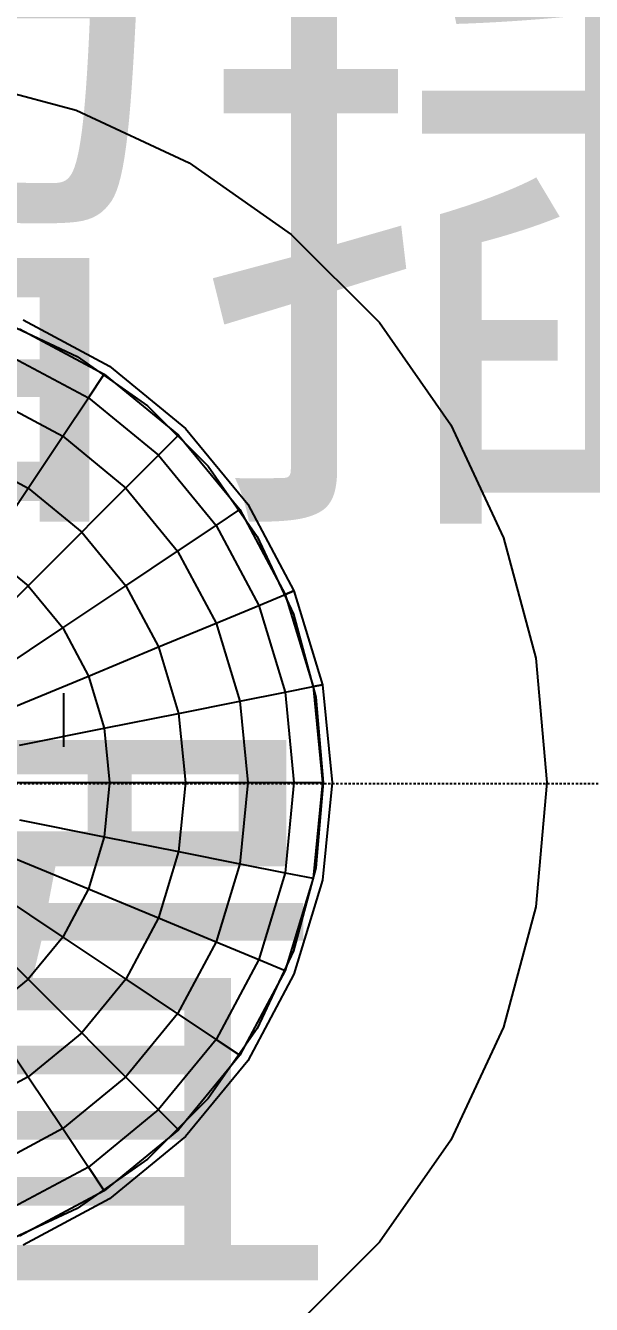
# Model space of a CAD drawing. Extents: x 11992 to 29481, y -6727 to 6811.
# Drawn here: x 14710.5 to 14742.1, y 3801.4 to 3872.9 of the extents above; entities that cross this region are included whole.
import ezdxf

# ---------------------------------------------------------------- set-up
doc = ezdxf.new("R2010")
doc.units = 0
doc.header["$MEASUREMENT"] = 0
doc.linetypes.add('DASHED', pattern=[19.05, 12.7, -6.35])
doc.layers.get('0').update_dxf_attribs({"color": 8, "linetype": 'CONTINUOUS'})
for name, color, linetype in [('DQ-BEAM-DASH', 8, 'DASHED'), ('zoylight 0装饰灯', 6, 'CONTINUOUS'), ('zoylight 5回路', 4, 'CONTINUOUS')]:
    doc.layers.add(name, color=color, linetype=linetype)
doc.styles.get("Standard").update_dxf_attribs({"font": 'arial.ttf'})

# ---------------------------------------------------------------- blocks, each defined once
blk = doc.blocks.new('MB-B')
at = {"layer": 'DQ-BEAM-DASH', "ltscale": 0.01}
blk.add_line((-15700, 8200), (-11400, 8200), dxfattribs=at)

msp = doc.modelspace()

# ---------------------------------------------------------------- linework, layer by layer
for p, q in [((14706.564, 3869.991, -98.926), (14713.299, 3868.186, -98.926)), ((14706.564, 3869.991, -81.926), (14713.299, 3868.186, -81.926)), ((14713.299, 3868.186, -98.926), (14713.299, 3868.186, -81.926)), ((14713.299, 3868.186, -98.926), (14719.618, 3865.239, -98.926)), ((14713.299, 3868.186, -81.926), (14719.618, 3865.239, -81.926)), ((14719.618, 3865.239, -98.926), (14719.618, 3865.239, -81.926)), ((14719.618, 3865.239, -98.926), (14725.33, 3861.24, -98.926)), ((14719.618, 3865.239, -81.926), (14725.33, 3861.24, -81.926)), ((14725.33, 3861.24, -98.926), (14725.33, 3861.24, -81.926)), ((14725.33, 3861.24, -98.926), (14730.26, 3856.31, -98.926)), ((14725.33, 3861.24, -81.926), (14730.26, 3856.31, -81.926)), ((14709.024, 3856.44, -260.926), (14713.368, 3854.414, -260.926)), ((14709.024, 3856.44, -98.926), (14713.368, 3854.414, -98.926)), ((14710.332, 3856.467, -1612.927), (14715.173, 3853.88, -1612.927)), ((14730.26, 3856.31, -98.926), (14730.26, 3856.31, -81.926)), ((14730.26, 3856.31, -98.926), (14734.259, 3850.598, -98.926)), ((14730.26, 3856.31, -81.926), (14734.259, 3850.598, -81.926)), ((14710.126, 3855.97, -1618.39), (14714.874, 3853.432, -1618.39)), ((14710.126, 3855.97, -1607.465), (14714.874, 3853.432, -1607.465)), ((14709.517, 3854.498, -1602.212), (14713.989, 3852.108, -1602.212)), ((14713.368, 3854.414, -260.926), (14713.368, 3854.414, -98.926)), ((14713.368, 3854.414, -260.926), (14717.295, 3851.664, -260.926)), ((14713.368, 3854.414, -98.926), (14717.295, 3851.664, -98.926)), ((14713.989, 3852.108, -1602.212), (14714.874, 3853.432, -1607.465)), ((14714.874, 3853.432, -1607.465), (14714.874, 3853.432, -1618.39)), ((14714.874, 3853.432, -1607.465), (14719.036, 3850.017, -1607.465)), ((14714.874, 3853.432, -1618.39), (14719.036, 3850.017, -1618.39)), ((14715.173, 3853.88, -1612.927), (14719.416, 3850.397, -1612.927)), ((14708.527, 3852.108, -1597.371), (14712.552, 3849.956, -1597.371)), ((14712.552, 3849.956, -1597.371), (14713.989, 3852.108, -1602.212)), ((14713.989, 3852.108, -1602.212), (14717.909, 3848.891, -1602.212)), ((14717.295, 3851.664, -260.926), (14717.295, 3851.664, -98.926)), ((14717.295, 3851.664, -260.926), (14720.685, 3848.275, -260.926)), ((14717.295, 3851.664, -98.926), (14720.685, 3848.275, -98.926)), ((14734.259, 3850.598, -98.926), (14734.259, 3850.598, -81.926)), ((14734.259, 3850.598, -98.926), (14737.206, 3844.279, -98.926)), ((14734.259, 3850.598, -81.926), (14737.206, 3844.279, -81.926)), ((14703.48, 3834.461, -1585.465), (14719.036, 3850.017, -1607.465)), ((14710.617, 3847.061, -1593.128), (14712.552, 3849.956, -1597.371)), ((14712.552, 3849.956, -1597.371), (14716.08, 3847.061, -1597.371)), ((14719.036, 3850.017, -1607.465), (14719.036, 3850.017, -1618.39)), ((14719.036, 3850.017, -1607.465), (14722.451, 3845.856, -1607.465)), ((14719.036, 3850.017, -1618.39), (14722.451, 3845.856, -1618.39)), ((14719.416, 3850.397, -1612.927), (14722.899, 3846.154, -1612.927)), ((14707.194, 3848.891, -1593.128), (14710.617, 3847.061, -1593.128)), ((14717.909, 3848.891, -1602.212), (14721.127, 3844.97, -1602.212)), ((14720.685, 3848.275, -260.926), (14720.685, 3848.275, -98.926)), ((14720.685, 3848.275, -260.926), (14723.434, 3844.348, -260.926)), ((14720.685, 3848.275, -98.926), (14723.434, 3844.348, -98.926)), ((14708.26, 3843.533, -1589.646), (14710.617, 3847.061, -1593.128)), ((14710.617, 3847.061, -1593.128), (14713.617, 3844.599, -1593.128)), ((14716.08, 3847.061, -1597.371), (14718.975, 3843.533, -1597.371)), ((14721.127, 3844.97, -1602.212), (14722.451, 3845.856, -1607.465)), ((14722.451, 3845.856, -1607.465), (14722.451, 3845.856, -1618.39)), ((14722.451, 3845.856, -1607.465), (14724.989, 3841.108, -1607.465)), ((14722.451, 3845.856, -1618.39), (14724.989, 3841.108, -1618.39)), ((14722.899, 3846.154, -1612.927), (14725.486, 3841.314, -1612.927)), ((14718.975, 3843.533, -1597.371), (14721.127, 3844.97, -1602.212)), ((14721.127, 3844.97, -1602.212), (14723.517, 3840.498, -1602.212)), ((14713.617, 3844.599, -1593.128), (14716.08, 3841.598, -1593.128)), ((14723.434, 3844.348, -260.926), (14723.434, 3844.348, -98.926)), ((14723.434, 3844.348, -260.926), (14725.46, 3840.004, -260.926)), ((14723.434, 3844.348, -98.926), (14725.46, 3840.004, -98.926)), ((14737.206, 3844.279, -98.926), (14737.206, 3844.279, -81.926)), ((14737.206, 3844.279, -98.926), (14739.011, 3837.544, -98.926)), ((14737.206, 3844.279, -81.926), (14739.011, 3837.544, -81.926)), ((14708.26, 3843.533, -1589.646), (14710.617, 3841.598, -1589.646)), ((14716.08, 3841.598, -1593.128), (14718.975, 3843.533, -1597.371)), ((14718.975, 3843.533, -1597.371), (14721.127, 3839.508, -1597.371)), ((14710.617, 3841.598, -1589.646), (14712.552, 3839.241, -1589.646)), ((14712.552, 3839.241, -1589.646), (14716.08, 3841.598, -1593.128)), ((14716.08, 3841.598, -1593.128), (14717.909, 3838.176, -1593.128)), ((14724.989, 3841.108, -1607.465), (14725.486, 3841.314, -1612.927)), ((14725.486, 3841.314, -1612.927), (14724.989, 3841.108, -1618.39)), ((14725.486, 3841.314, -1612.927), (14727.079, 3836.061, -1612.927)), ((14723.517, 3840.498, -1602.212), (14724.989, 3841.108, -1607.465)), ((14724.989, 3841.108, -1607.465), (14726.552, 3835.956, -1607.465)), ((14724.989, 3841.108, -1618.39), (14726.552, 3835.956, -1618.39)), ((14721.127, 3839.508, -1597.371), (14723.517, 3840.498, -1602.212)), ((14723.517, 3840.498, -1602.212), (14724.989, 3835.645, -1602.212)), ((14725.46, 3840.004, -260.926), (14725.46, 3840.004, -98.926)), ((14725.46, 3840.004, -260.926), (14726.701, 3835.374, -260.926)), ((14725.46, 3840.004, -98.926), (14726.701, 3835.374, -98.926)), ((14708.527, 3836.551, -1587.058), (14712.552, 3839.241, -1589.646)), ((14712.552, 3839.241, -1589.646), (14713.989, 3836.551, -1589.646)), ((14717.909, 3838.176, -1593.128), (14721.127, 3839.508, -1597.371)), ((14721.127, 3839.508, -1597.371), (14722.451, 3835.14, -1597.371)), ((14713.989, 3836.551, -1589.646), (14717.909, 3838.176, -1593.128)), ((14717.909, 3838.176, -1593.128), (14719.036, 3834.461, -1593.128)), ((14739.011, 3837.544, -98.926), (14739.011, 3837.544, -81.926)), ((14739.011, 3837.544, -98.926), (14739.618, 3830.598, -98.926)), ((14739.011, 3837.544, -81.926), (14739.618, 3830.598, -81.926)), ((14709.517, 3834.699, -1587.058), (14713.989, 3836.551, -1589.646)), ((14713.989, 3836.551, -1589.646), (14714.874, 3833.633, -1589.646)), ((14712.618, 3832.598, -1504.927), (14712.618, 3835.598, -1504.927)), ((14712.618, 3832.598, -404.926), (14712.618, 3835.598, -404.926)), ((14722.451, 3835.14, -1597.371), (14724.989, 3835.645, -1602.212)), ((14724.989, 3835.645, -1602.212), (14726.552, 3835.956, -1607.465)), ((14724.989, 3835.645, -1602.212), (14725.486, 3830.599, -1602.212)), ((14726.552, 3835.956, -1607.465), (14727.079, 3836.061, -1612.927)), ((14727.079, 3836.061, -1612.927), (14726.552, 3835.956, -1618.39)), ((14726.552, 3835.956, -1607.465), (14727.079, 3830.599, -1607.465)), ((14726.552, 3835.956, -1618.39), (14727.079, 3830.599, -1618.39)), ((14727.079, 3836.061, -1612.927), (14727.617, 3830.599, -1612.927)), ((14719.036, 3834.461, -1593.128), (14722.451, 3835.14, -1597.371)), ((14722.451, 3835.14, -1597.371), (14722.899, 3830.599, -1597.371)), ((14726.701, 3835.374, -260.926), (14726.701, 3835.374, -98.926)), ((14726.701, 3835.374, -260.926), (14727.119, 3830.598, -260.926)), ((14726.701, 3835.374, -98.926), (14727.119, 3830.598, -98.926)), ((14714.874, 3833.633, -1589.646), (14719.036, 3834.461, -1593.128)), ((14719.036, 3834.461, -1593.128), (14719.416, 3830.599, -1593.128)), ((14710.126, 3832.689, -1587.058), (14714.874, 3833.633, -1589.646)), ((14714.874, 3833.633, -1589.646), (14715.173, 3830.599, -1589.646)), ((14688.902, 3830.599, -1587.058), (14727.079, 3830.599, -1618.39)), ((14715.173, 3830.599, -1589.646), (14714.874, 3827.564, -1589.646)), ((14719.416, 3830.599, -1593.128), (14719.036, 3826.736, -1593.128)), ((14722.899, 3830.599, -1597.371), (14722.451, 3826.057, -1597.371)), ((14725.486, 3830.599, -1602.212), (14724.989, 3825.552, -1602.212)), ((14727.079, 3830.599, -1607.465), (14726.552, 3825.241, -1607.465)), ((14727.079, 3830.599, -1618.39), (14726.552, 3825.241, -1618.39)), ((14727.119, 3830.598, -260.926), (14726.701, 3825.823, -260.926)), ((14727.119, 3830.598, -98.926), (14726.701, 3825.823, -98.926)), ((14727.617, 3830.599, -1612.927), (14727.079, 3825.136, -1612.927)), ((14727.119, 3830.598, -260.926), (14727.119, 3830.598, -98.926)), ((14739.618, 3830.598, -98.926), (14739.011, 3823.652, -98.926)), ((14739.618, 3830.598, -81.926), (14739.011, 3823.652, -81.926)), ((14739.618, 3830.598, -98.926), (14739.618, 3830.598, -81.926)), ((14710.126, 3828.508, -1587.058), (14714.874, 3827.564, -1589.646)), ((14714.874, 3827.564, -1589.646), (14713.989, 3824.646, -1589.646)), ((14714.874, 3827.564, -1589.646), (14719.036, 3826.736, -1593.128)), ((14703.48, 3826.736, -1585.465), (14719.036, 3811.18, -1607.465)), ((14709.517, 3826.498, -1587.058), (14713.989, 3824.646, -1589.646)), ((14719.036, 3826.736, -1593.128), (14717.909, 3823.022, -1593.128)), ((14719.036, 3826.736, -1593.128), (14722.451, 3826.057, -1597.371)), ((14722.451, 3826.057, -1597.371), (14721.127, 3821.689, -1597.371)), ((14722.451, 3826.057, -1597.371), (14724.989, 3825.552, -1602.212)), ((14724.989, 3825.552, -1602.212), (14723.517, 3820.699, -1602.212)), ((14724.989, 3825.552, -1602.212), (14726.552, 3825.241, -1607.465)), ((14726.701, 3825.823, -260.926), (14725.46, 3821.193, -260.926)), ((14726.701, 3825.823, -98.926), (14725.46, 3821.193, -98.926)), ((14726.701, 3825.823, -260.926), (14726.701, 3825.823, -98.926)), ((14726.552, 3825.241, -1618.39), (14724.989, 3820.09, -1618.39)), ((14726.552, 3825.241, -1607.465), (14724.989, 3820.09, -1607.465)), ((14727.079, 3825.136, -1612.927), (14725.486, 3819.884, -1612.927)), ((14726.552, 3825.241, -1607.465), (14726.552, 3825.241, -1618.39)), ((14708.527, 3824.646, -1587.058), (14712.552, 3821.956, -1589.646)), ((14713.989, 3824.646, -1589.646), (14712.552, 3821.956, -1589.646)), ((14713.989, 3824.646, -1589.646), (14717.909, 3823.022, -1593.128)), ((14739.011, 3823.652, -98.926), (14737.206, 3816.917, -98.926)), ((14739.011, 3823.652, -81.926), (14737.206, 3816.917, -81.926)), ((14739.011, 3823.652, -98.926), (14739.011, 3823.652, -81.926)), ((14717.909, 3823.022, -1593.128), (14716.08, 3819.599, -1593.128)), ((14717.909, 3823.022, -1593.128), (14721.127, 3821.689, -1597.371)), ((14712.552, 3821.956, -1589.646), (14710.617, 3819.599, -1589.646)), ((14712.552, 3821.956, -1589.646), (14716.08, 3819.599, -1593.128)), ((14721.127, 3821.689, -1597.371), (14718.975, 3817.664, -1597.371)), ((14721.127, 3821.689, -1597.371), (14723.517, 3820.699, -1602.212)), ((14723.517, 3820.699, -1602.212), (14721.127, 3816.227, -1602.212)), ((14725.46, 3821.193, -260.926), (14723.434, 3816.848, -260.926)), ((14725.46, 3821.193, -98.926), (14723.434, 3816.848, -98.926)), ((14723.517, 3820.699, -1602.212), (14724.989, 3820.09, -1607.465)), ((14725.46, 3821.193, -260.926), (14725.46, 3821.193, -98.926)), ((14724.989, 3820.09, -1607.465), (14722.451, 3815.342, -1607.465)), ((14724.989, 3820.09, -1618.39), (14722.451, 3815.342, -1618.39)), ((14725.486, 3819.884, -1612.927), (14722.899, 3815.043, -1612.927)), ((14724.989, 3820.09, -1607.465), (14724.989, 3820.09, -1618.39)), ((14710.617, 3819.599, -1589.646), (14708.26, 3817.664, -1589.646)), ((14716.08, 3819.599, -1593.128), (14713.617, 3816.599, -1593.128)), ((14716.08, 3819.599, -1593.128), (14718.975, 3817.664, -1597.371)), ((14708.26, 3817.664, -1589.646), (14710.617, 3814.136, -1593.128)), ((14718.975, 3817.664, -1597.371), (14716.08, 3814.136, -1597.371)), ((14718.975, 3817.664, -1597.371), (14721.127, 3816.227, -1602.212)), ((14713.617, 3816.599, -1593.128), (14710.617, 3814.136, -1593.128)), ((14721.127, 3816.227, -1602.212), (14717.909, 3812.307, -1602.212)), ((14723.434, 3816.848, -260.926), (14720.685, 3812.921, -260.926)), ((14723.434, 3816.848, -98.926), (14720.685, 3812.921, -98.926)), ((14721.127, 3816.227, -1602.212), (14722.451, 3815.342, -1607.465)), ((14723.434, 3816.848, -260.926), (14723.434, 3816.848, -98.926)), ((14737.206, 3816.917, -98.926), (14734.259, 3810.598, -98.926)), ((14737.206, 3816.917, -81.926), (14734.259, 3810.598, -81.926)), ((14737.206, 3816.917, -98.926), (14737.206, 3816.917, -81.926)), ((14722.451, 3815.342, -1618.39), (14719.036, 3811.18, -1618.39)), ((14722.451, 3815.342, -1607.465), (14719.036, 3811.18, -1607.465)), ((14722.899, 3815.043, -1612.927), (14719.416, 3810.8, -1612.927)), ((14722.451, 3815.342, -1607.465), (14722.451, 3815.342, -1618.39)), ((14710.617, 3814.136, -1593.128), (14707.194, 3812.307, -1593.128)), ((14710.617, 3814.136, -1593.128), (14712.552, 3811.241, -1597.371)), ((14716.08, 3814.136, -1597.371), (14712.552, 3811.241, -1597.371)), ((14720.685, 3812.921, -260.926), (14717.295, 3809.532, -260.926)), ((14720.685, 3812.921, -98.926), (14717.295, 3809.532, -98.926)), ((14720.685, 3812.921, -260.926), (14720.685, 3812.921, -98.926)), ((14717.909, 3812.307, -1602.212), (14713.989, 3809.089, -1602.212)), ((14712.552, 3811.241, -1597.371), (14708.527, 3809.089, -1597.371)), ((14712.552, 3811.241, -1597.371), (14713.989, 3809.089, -1602.212)), ((14719.036, 3811.18, -1607.465), (14714.874, 3807.765, -1607.465)), ((14719.036, 3811.18, -1618.39), (14714.874, 3807.765, -1618.39)), ((14719.416, 3810.8, -1612.927), (14715.173, 3807.317, -1612.927)), ((14719.036, 3811.18, -1607.465), (14719.036, 3811.18, -1618.39)), ((14734.259, 3810.598, -98.926), (14730.26, 3804.887, -98.926)), ((14734.259, 3810.598, -81.926), (14730.26, 3804.887, -81.926)), ((14734.259, 3810.598, -98.926), (14734.259, 3810.598, -81.926)), ((14713.989, 3809.089, -1602.212), (14709.517, 3806.699, -1602.212)), ((14717.295, 3809.532, -260.926), (14713.368, 3806.782, -260.926)), ((14717.295, 3809.532, -98.926), (14713.368, 3806.782, -98.926)), ((14713.989, 3809.089, -1602.212), (14714.874, 3807.765, -1607.465)), ((14717.295, 3809.532, -260.926), (14717.295, 3809.532, -98.926)), ((14714.874, 3807.765, -1618.39), (14710.126, 3805.227, -1618.39)), ((14714.874, 3807.765, -1607.465), (14710.126, 3805.227, -1607.465)), ((14714.874, 3807.765, -1607.465), (14714.874, 3807.765, -1618.39)), ((14715.173, 3807.317, -1612.927), (14710.332, 3804.73, -1612.927)), ((14713.368, 3806.782, -260.926), (14709.024, 3804.756, -260.926)), ((14713.368, 3806.782, -98.926), (14709.024, 3804.756, -98.926)), ((14713.368, 3806.782, -260.926), (14713.368, 3806.782, -98.926)), ((14730.26, 3804.887, -98.926), (14725.33, 3799.957, -98.926)), ((14730.26, 3804.887, -81.926), (14725.33, 3799.957, -81.926)), ((14730.26, 3804.887, -98.926), (14730.26, 3804.887, -81.926))]:
    msp.add_line(p, q)
at = {"layer": 'zoylight 0装饰灯'}
msp.add_circle((14703.407, 3843.23, -1618.39), 120.31, dxfattribs=at)
at = {"layer": 'zoylight 5回路', "linetype": 'Continuous'}
msp.add_arc((14340.812, 4388.042), 991.144, 278.909699, 342.998696, dxfattribs=at)

# ---------------------------------------------------------------- block references
msp.add_blockref('MB-B', (30099.609, -4369.453))

# ---------------------------------------------------------------- texts
at = {"layer": 'zoylight 0装饰灯', "insert": (14577.468, 3917.209, -1618.39), "char_height": 26, "width": 253.16162, "attachment_point": 1}
msp.add_mtext('{\\fMicrosoft YaHei|b0|i0|c134|p34;\\W9.1127;\\C6; \\W1;此处\\P{\\W4.063193; }可预留插座\\P{\\W9.1292; }设置\\P{\\W3.318144; }落地灯/台灯}', dxfattribs=at)

doc.saveas('drawing.dxf')
